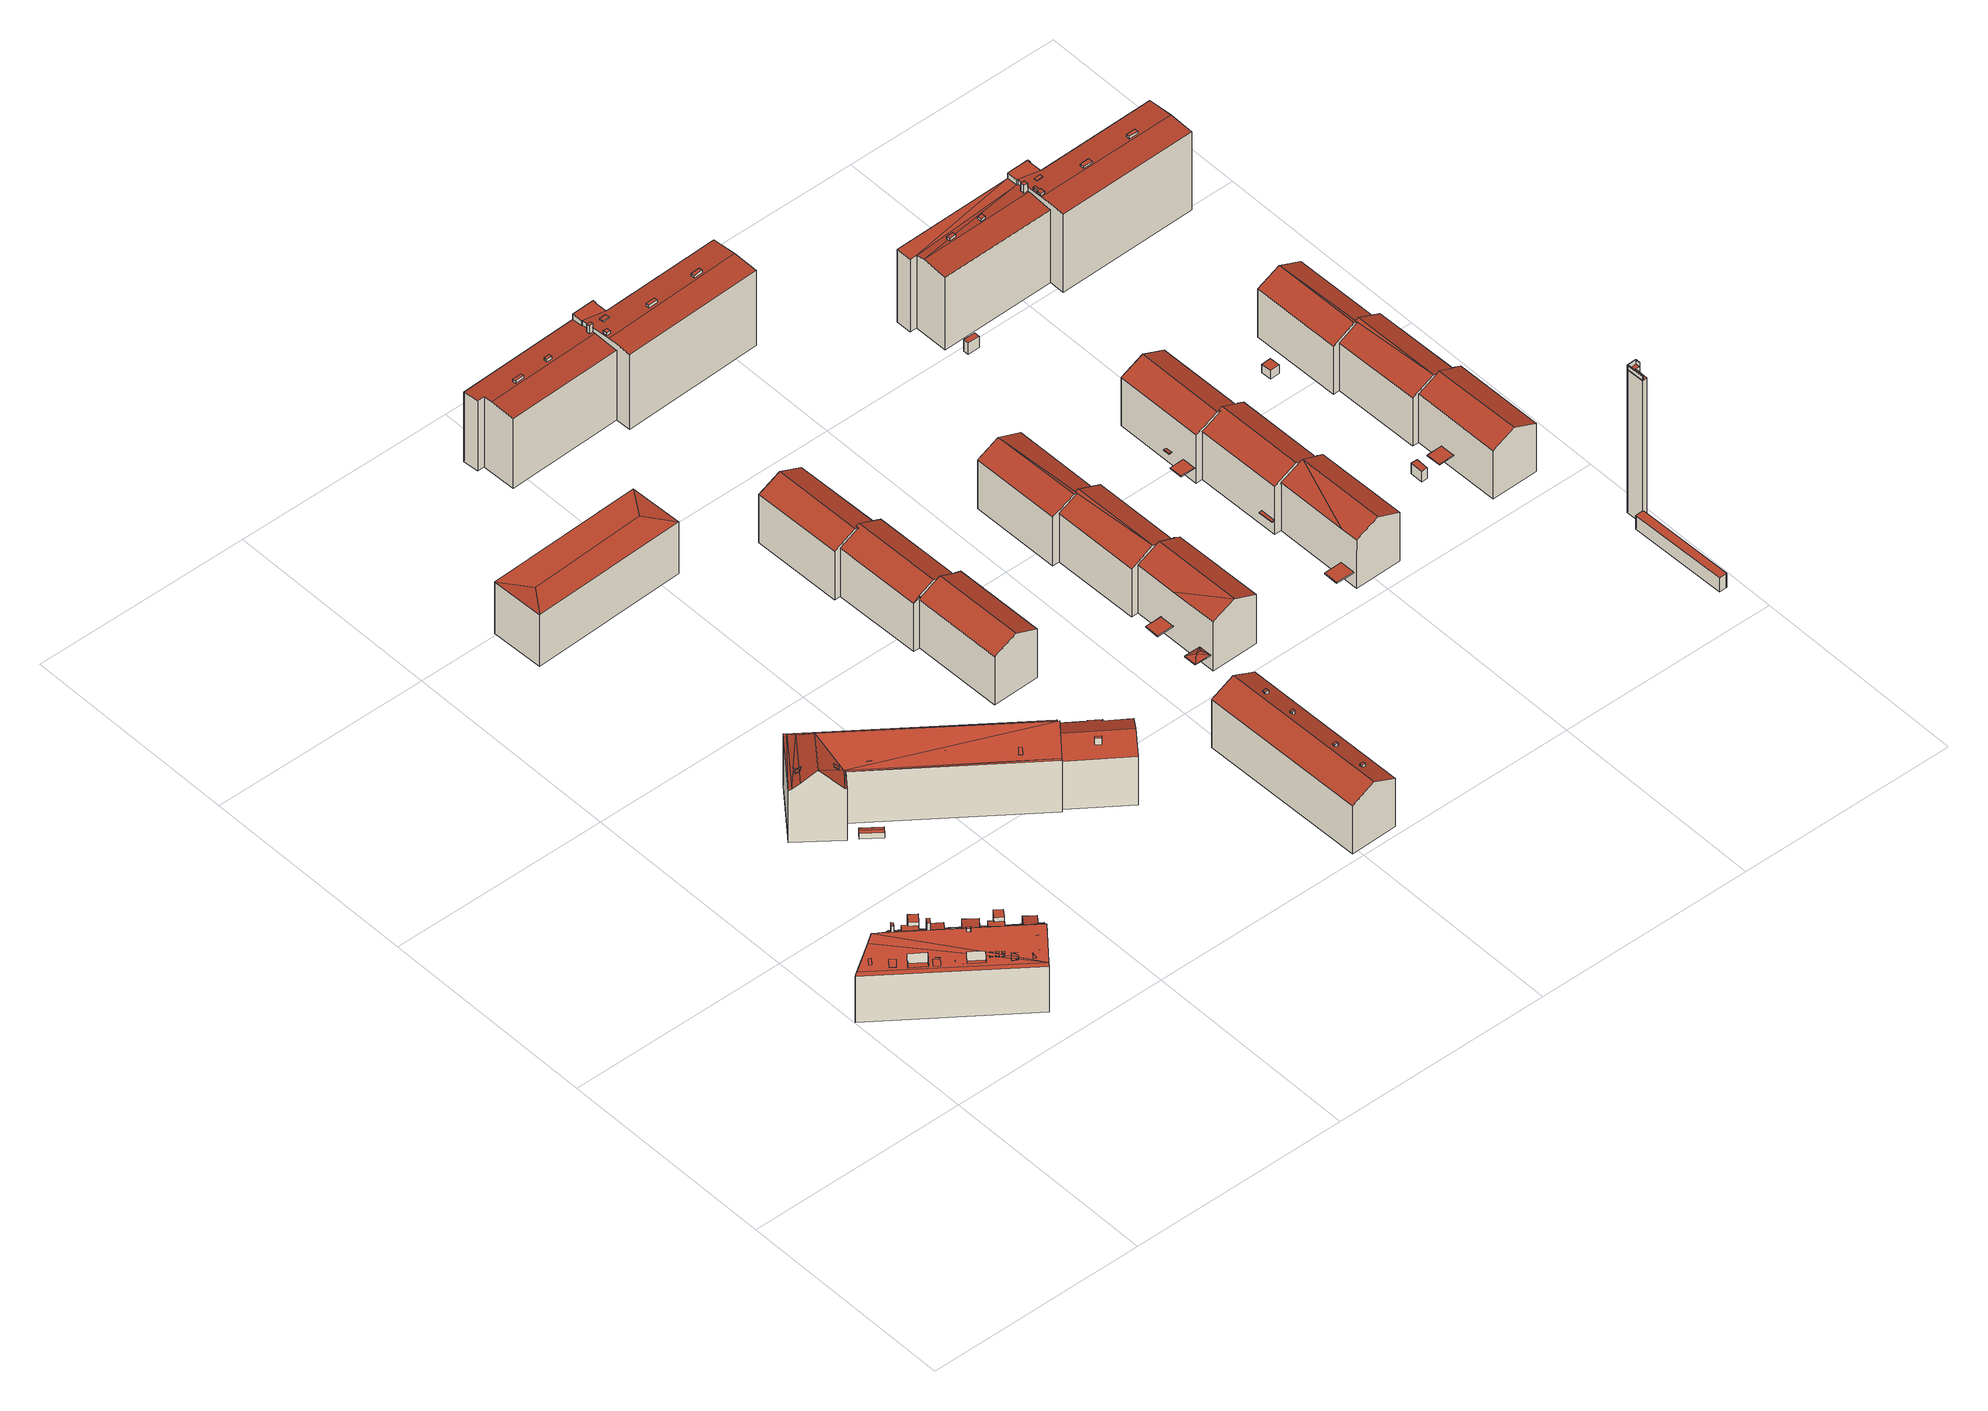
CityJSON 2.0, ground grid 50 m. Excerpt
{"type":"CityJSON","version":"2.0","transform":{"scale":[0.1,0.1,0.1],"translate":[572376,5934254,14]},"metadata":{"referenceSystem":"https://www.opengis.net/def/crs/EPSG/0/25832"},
"CityObjects":{
"building1":{"type":"Building","attributes":{"Grundfläche 2D":"384.034322","Grundhöhe NN":"14.087"},"children":["building1-1","building1-2","building1-3","building1-4","building1-5","building1-6","building1-7","building1-8","building1-9","building1-10","building1-11","building1-12","building1-13","building1-14","building1-15","building1-16","building1-17","building1-18","building1-19","building1-20","building1-21","building1-22","building1-23","building1-24","building1-25"],"geometry":[{"type":"MultiSurface","lod":"3","boundaries":[[[0,1,2,3,4,5,6,7,8,9,10,11,12,13,14,15,16,17,18,19,20]],[[21,22,23,24,25,3,26,27]],[[23,22,21,27,28,12,11,10,9,8,7,6,5,4,3,25,24]],[[29,30,31,32,33,34,35,36,37,38,39,40,27,41]],[[42,43,40,44,45,46,47,48,49,50,51,52,53],[54,55,56,57]],[[40,43,58,59,60]],[[13,12,13,14]],[[16,15,14,13,14,61]],[[13,12,62,63,64,65,16,61,14]],[[41,27,26]],[[42,53,66,29,41]],[[37,36,35,34,33,32,31,50,49,48,47,46,45,44,40,39,38]],[[20,19,67,68]],[[0,20,68,69]],[[1,0,69,70]],[[2,1,70,71]],[[72,58,43,42,41,26,3,2,71,73]],[[59,58,72,74]],[[60,59,74,75]],[[62,12,28,27,40,60,75,76]],[[63,62,76,77]],[[64,63,77,78]],[[65,64,78,79]],[[16,65,79,80]],[[17,16,80,81]],[[18,17,81,82]],[[19,18,82,67]],[[74,72,73,71,70,69,68,67,82,81,80,79,78,77,76,75]]],"semantics":{"surfaces":[{"type":"RoofSurface"},{"type":"WallSurface"},{"type":"GroundSurface"}],"values":[0,0,0,0,0,0,0,0,0,0,0,0,1,1,1,1,1,1,1,1,1,1,1,1,1,1,1,2]}}]},
"building1-1":{"type":"BuildingInstallation","parents":["building1"],"geometry":[{"type":"MultiSurface","lod":"3","boundaries":[[[83,84,85,86]],[[86,85,87,88]],[[85,84,89,87]],[[84,83,90,89]],[[83,86,88,90]]],"semantics":{"surfaces":[{"type":"RoofSurface"},{"type":"WallSurface"}],"values":[0,1,1,1,1]}}]},
"building1-2":{"type":"BuildingInstallation","parents":["building1"],"geometry":[{"type":"MultiSurface","lod":"3","boundaries":[[[91,92,93,94]],[[95,92,91,96]],[[97,95,96,98]],[[99,100,94,93]],[[100,46,35,101,98,96,91,94]],[[101,102,97,98]],[[47,99,93,92,95,97,102,34]]],"semantics":{"surfaces":[{"type":"RoofSurface"},{"type":"WallSurface"}],"values":[0,0,0,1,1,1,1]}}]},
"building1-3":{"type":"BuildingInstallation","parents":["building1"],"geometry":[{"type":"MultiSurface","lod":"3","boundaries":[[[103,104,105,106,107,108,109,110]],[[111,106,105,104,103,21,112]],[[107,106,111,113]],[[22,110,109,108,107,113,24]]],"semantics":{"surfaces":[{"type":"RoofSurface"},{"type":"WallSurface"}],"values":[0,1,1,1]}}]},
"building1-4":{"type":"BuildingInstallation","parents":["building1"],"geometry":[{"type":"MultiSurface","lod":"3","boundaries":[[[114,115,116]],[[117,114,116,118]],[[119,117,118,120]],[[118,116,32,49,121,120]],[[122,48,33,123,115,114,117,119]],[[123,32,116,115]],[[121,122,119,120]]],"semantics":{"surfaces":[{"type":"RoofSurface"},{"type":"WallSurface"}],"values":[0,0,0,1,1,1,1]}}]},
"building1-5":{"type":"BuildingInstallation","parents":["building1"],"geometry":[{"type":"MultiSurface","lod":"3","boundaries":[[[124,125,126,127]],[[128,125,124,129]],[[130,129,124,127,131,36]],[[127,126,132,131]],[[132,126,125,128,133,37]],[[128,129,130,133]]],"semantics":{"surfaces":[{"type":"RoofSurface"},{"type":"WallSurface"}],"values":[0,0,1,1,1,1]}}]},
"building1-6":{"type":"BuildingInstallation","parents":["building1"],"geometry":[{"type":"MultiSurface","lod":"3","boundaries":[[[134,135,136,137]],[[134,137,138,139]],[[137,136,140,138]],[[135,134,139,141]],[[136,135,141,140]]],"semantics":{"surfaces":[{"type":"RoofSurface"},{"type":"WallSurface"}],"values":[0,1,1,1,1]}}]},
"building1-7":{"type":"BuildingInstallation","parents":["building1"],"geometry":[{"type":"MultiSurface","lod":"3","boundaries":[[[142,143,144,145]],[[145,144,146,147]],[[142,145,147,148]],[[143,142,148,149]],[[144,143,149,146]]],"semantics":{"surfaces":[{"type":"RoofSurface"},{"type":"WallSurface"}],"values":[0,1,1,1,1]}}]},
"building1-8":{"type":"BuildingInstallation","parents":["building1"],"geometry":[{"type":"MultiSurface","lod":"3","boundaries":[[[150,151,152,153]],[[150,153,154,155]],[[151,150,155,156]],[[153,152,157,154]],[[152,151,156,157]]],"semantics":{"surfaces":[{"type":"RoofSurface"},{"type":"WallSurface"}],"values":[0,1,1,1,1]}}]},
"building1-9":{"type":"BuildingInstallation","parents":["building1"],"geometry":[{"type":"MultiSurface","lod":"3","boundaries":[[[158,159,160,23,161,162,163,164]],[[165,166,158,164]],[[4,25,160,159,158,166]],[[162,161,5,167]]],"semantics":{"surfaces":[{"type":"RoofSurface"},{"type":"WallSurface"}],"values":[0,1,1,1]}}]},
"building1-10":{"type":"BuildingInstallation","parents":["building1"],"geometry":[{"type":"MultiSurface","lod":"3","boundaries":[[[168,169,170,171,172,173]],[[163,162,167,174,171,170,169]],[[174,19,20,172,171]],[[20,0,173,172]],[[0,1,165,164,163,169,168,173]]],"semantics":{"surfaces":[{"type":"RoofSurface"},{"type":"WallSurface"}],"values":[0,1,1,1,1]}}]},
"building1-11":{"type":"BuildingInstallation","parents":["building1"],"geometry":[{"type":"MultiSurface","lod":"3","boundaries":[[[175,176,177,178,179,180,181]],[[182,180,179]],[[13,178,177,176,11]],[[179,178,13,183]],[[182,179,183,184]],[[10,175,181,180,182,184,14]]],"semantics":{"surfaces":[{"type":"RoofSurface"},{"type":"WallSurface"}],"values":[0,0,1,1,1,1]}}]},
"building1-12":{"type":"BuildingInstallation","parents":["building1"],"geometry":[{"type":"MultiSurface","lod":"3","boundaries":[[[185,186,187,188]],[[189,190,187,186]],[[191,189,186,185]],[[190,192,188,187]],[[193,188,192,194]],[[192,191,185,188]]],"semantics":{"surfaces":[{"type":"RoofSurface"},{"type":"WallSurface"}],"values":[0,1,1,1,1,1]}}]},
"building1-13":{"type":"BuildingInstallation","parents":["building1"],"geometry":[{"type":"MultiSurface","lod":"3","boundaries":[[[195,196,197,198]],[[198,197,199,200]],[[195,198,200,201]],[[196,195,201,202]],[[197,196,202,199]]],"semantics":{"surfaces":[{"type":"RoofSurface"},{"type":"WallSurface"}],"values":[0,1,1,1,1]}}]},
"building1-14":{"type":"BuildingInstallation","parents":["building1"],"geometry":[{"type":"MultiSurface","lod":"3","boundaries":[[[203,204,205,206]],[[205,204,207,208]],[[206,205,208,209]],[[203,206,209,210]],[[204,203,210,207]]],"semantics":{"surfaces":[{"type":"RoofSurface"},{"type":"WallSurface"}],"values":[0,1,1,1,1]}}]},
"building1-15":{"type":"BuildingInstallation","parents":["building1"],"geometry":[{"type":"MultiSurface","lod":"3","boundaries":[[[211,212,213,214]],[[214,213,215,216]],[[211,214,216,217]],[[212,211,217,218]],[[213,212,218,215]]],"semantics":{"surfaces":[{"type":"RoofSurface"},{"type":"WallSurface"}],"values":[0,1,1,1,1]}}]},
"building1-16":{"type":"BuildingInstallation","parents":["building1"],"geometry":[{"type":"MultiSurface","lod":"3","boundaries":[[[219,220,221,222,223,224,225,226]],[[227,228,229,224,223]],[[229,15,61,64,219,226,225,224]],[[64,65,220,219]],[[16,230,231,227,223,222,221,220,65]]],"semantics":{"surfaces":[{"type":"RoofSurface"},{"type":"WallSurface"}],"values":[0,1,1,1,1]}}]},
"building1-17":{"type":"BuildingInstallation","parents":["building1"],"geometry":[{"type":"MultiSurface","lod":"3","boundaries":[[[232,233,234,235]],[[235,234,236,237]],[[234,233,238,236]],[[232,235,237,239]],[[233,232,239,238]]],"semantics":{"surfaces":[{"type":"RoofSurface"},{"type":"WallSurface"}],"values":[0,1,1,1,1]}}]},
"building1-18":{"type":"BuildingInstallation","parents":["building1"],"geometry":[{"type":"MultiSurface","lod":"3","boundaries":[[[240,241,242,243,244,245]],[[52,51,243,242]],[[31,30,245,244,243,51,50]],[[29,66,240,245,30]],[[52,242,241,240,66,53]]],"semantics":{"surfaces":[{"type":"RoofSurface"},{"type":"WallSurface"}],"values":[0,1,1,1,1]}}]},
"building1-19":{"type":"BuildingInstallation","parents":["building1"],"geometry":[{"type":"MultiSurface","lod":"3","boundaries":[[[246,247,248,249]],[[249,248,250,251]],[[246,249,251,252]],[[247,246,252,253]],[[248,247,253,250]]],"semantics":{"surfaces":[{"type":"RoofSurface"},{"type":"WallSurface"}],"values":[0,1,1,1,1]}}]},
"building1-20":{"type":"BuildingInstallation","parents":["building1"],"geometry":[{"type":"MultiSurface","lod":"3","boundaries":[[[254,255,256,257]],[[257,256,258,259]],[[254,257,259,260]],[[255,254,260,261]],[[256,255,261,258]]],"semantics":{"surfaces":[{"type":"RoofSurface"},{"type":"WallSurface"}],"values":[0,1,1,1,1]}}]},
"building1-21":{"type":"BuildingInstallation","parents":["building1"],"geometry":[{"type":"MultiSurface","lod":"3","boundaries":[[[262,263,264,265]],[[57,56,263,262]],[[56,55,264,263]],[[55,54,265,264]],[[54,57,262,265]]],"semantics":{"surfaces":[{"type":"RoofSurface"},{"type":"WallSurface"}],"values":[0,1,1,1,1]}}]},
"building1-22":{"type":"BuildingInstallation","parents":["building1"],"geometry":[{"type":"MultiSurface","lod":"3","boundaries":[[[266,267,268,269]],[[270,267,266,271]],[[272,270,271,273]],[[45,274,268,267,270,272,275,38]],[[276,275,272,273]],[[274,277,269,268]],[[277,44,39,276,273,271,266,269]]],"semantics":{"surfaces":[{"type":"RoofSurface"},{"type":"WallSurface"}],"values":[0,0,0,1,1,1,1]}}]},
"building1-23":{"type":"BuildingInstallation","parents":["building1"],"geometry":[{"type":"MultiSurface","lod":"3","boundaries":[[[278,279,280,281]],[[278,281,282,283]],[[279,278,283,284]],[[280,279,284,285]],[[281,280,285,282]]],"semantics":{"surfaces":[{"type":"RoofSurface"},{"type":"WallSurface"}],"values":[0,1,1,1,1]}}]},
"building1-24":{"type":"BuildingInstallation","parents":["building1"],"geometry":[{"type":"MultiSurface","lod":"3","boundaries":[[[230,286,287,288,289,228,227,231]],[[16,17,290,286,230]],[[287,286,290,8]],[[229,228,289,288,9]]],"semantics":{"surfaces":[{"type":"RoofSurface"},{"type":"WallSurface"}],"values":[0,1,1,1]}}]},
"building1-25":{"type":"BuildingInstallation","parents":["building1"],"geometry":[{"type":"MultiSurface","lod":"3","boundaries":[[[291,292,293,294]],[[294,293,7,295]],[[295,296,291,294]],[[292,291,296,6]]],"semantics":{"surfaces":[{"type":"RoofSurface"},{"type":"WallSurface"}],"values":[0,1,1,1]}}]},
"building2":{"type":"Building","attributes":{"Grundfläche 2D":"6.274139","Grundhöhe NN":"15.055"},"geometry":[{"type":"Solid","lod":"3","boundaries":[[[[297,298,299,300]],[[301,298,297,302]],[[300,299,303,304]],[[302,297,300,304,305]],[[301,302,305,306]],[[303,299,298,301,306]],[[305,304,303,306]]]],"semantics":{"surfaces":[{"type":"RoofSurface"},{"type":"WallSurface"},{"type":"GroundSurface"}],"values":[[0,0,1,1,1,1,2]]}}]},
"building3":{"type":"Building","attributes":{"Grundfläche 2D":"601.588038","Grundhöhe NN":"14.732"},"children":["building3-1","building3-2","building3-3","building3-4","building3-5","building3-6"],"geometry":[{"type":"Solid","lod":"3","boundaries":[[[[307,308,309]],[[309,308,310]],[[307,311,312,313,314,315,316]],[[316,315,316,307]],[[314,308,307,316,315]],[[313,312,311,317,318,314]],[[319,320,317]],[[317,320,318]],[[321,322,319]],[[322,320,319]],[[323,324,322]],[[324,320,322]],[[320,324,325]],[[326,318,325]],[[318,320,325]],[[327,328,314,326]],[[329,308,328]],[[328,308,314]],[[310,308,329]],[[326,314,318]],[[330,321,319,317,311,307,309,331,332]],[[322,321,330,333]],[[323,322,333,334]],[[335,336,329,328,327,326,325,324,323,334,337]],[[310,329,336,338]],[[309,310,338,331]],[[331,338,336,335,337,334,333,330,332]]]],"semantics":{"surfaces":[{"type":"RoofSurface"},{"type":"WallSurface"},{"type":"GroundSurface"}],"values":[[0,0,0,0,0,0,0,0,0,0,0,0,0,0,0,0,0,0,0,0,1,1,1,1,1,1,2]]}}]},
"building3-1":{"type":"BuildingInstallation","parents":["building3"],"geometry":[{"type":"MultiSurface","lod":"3","boundaries":[[[339,340,341,342]],[[342,341,343,344]],[[339,342,344,345]],[[340,339,345,346]],[[341,340,346,343]]],"semantics":{"surfaces":[{"type":"RoofSurface"},{"type":"WallSurface"}],"values":[0,1,1,1,1]}}]},
"building3-2":{"type":"BuildingInstallation","parents":["building3"],"geometry":[{"type":"MultiSurface","lod":"3","boundaries":[[[347,348,349,350]],[[350,349,351,352]],[[348,347,353,354]],[[349,348,354,351]],[[347,350,352,353]]],"semantics":{"surfaces":[{"type":"RoofSurface"},{"type":"WallSurface"}],"values":[0,1,1,1,1]}}]},
"building3-3":{"type":"BuildingInstallation","parents":["building3"],"geometry":[{"type":"MultiSurface","lod":"3","boundaries":[[[355,356,357,358]],[[356,355,359,360]],[[355,358,361,359]],[[358,357,362,361]],[[357,356,360,362]]],"semantics":{"surfaces":[{"type":"RoofSurface"},{"type":"WallSurface"}],"values":[0,1,1,1,1]}}]},
"building3-4":{"type":"BuildingInstallation","parents":["building3"],"geometry":[{"type":"MultiSurface","lod":"3","boundaries":[[[363,364,365,366]],[[366,365,367,368]],[[363,366,368,369]],[[364,363,369,370]],[[365,364,370,367]]],"semantics":{"surfaces":[{"type":"RoofSurface"},{"type":"WallSurface"}],"values":[0,1,1,1,1]}}]},
"building3-5":{"type":"BuildingInstallation","parents":["building3"],"geometry":[{"type":"MultiSurface","lod":"3","boundaries":[[[371,372,373,374]],[[375,372,371,376]],[[374,373,377,378]],[[379,376,371,374,378,313]],[[375,376,379,380]],[[377,373,372,375,380,312]]],"semantics":{"surfaces":[{"type":"RoofSurface"},{"type":"WallSurface"}],"values":[0,0,1,1,1,1]}}]},
"building3-6":{"type":"BuildingInstallation","parents":["building3"],"geometry":[{"type":"MultiSurface","lod":"3","boundaries":[[[381,382,383,384,385]],[[381,385,315,386]],[[382,381,386,316]],[[383,387,384]],[[383,382,316,387]]],"semantics":{"surfaces":[{"type":"RoofSurface"},{"type":"WallSurface"}],"values":[0,1,1,1,1]}}]},
"building4":{"type":"Building","attributes":{"Grundfläche 2D":"433.567617","Grundhöhe NN":"15.377"},"geometry":[{"type":"Solid","lod":"3","boundaries":[[[[388,389,390,391]],[[389,392,390]],[[388,391,393]],[[389,388,393,392]],[[394,395,391,390]],[[395,396,393,391]],[[396,397,392,393]],[[397,394,390,392]],[[397,396,395,394]]]],"semantics":{"surfaces":[{"type":"RoofSurface"},{"type":"WallSurface"},{"type":"GroundSurface"}],"values":[[0,0,0,0,1,1,1,1,2]]}}]},
"building5":{"type":"Building","attributes":{"Grundfläche 2D":"145.346688","Grundhöhe NN":"15.259"},"children":["building5-1"],"geometry":[{"type":"Solid","lod":"3","boundaries":[[[[398,399,400,401,402]],[[403,404,400,399,405,406,407,408,409]],[[398,402,410,411]],[[405,399,398,411,412]],[[406,405,412,413]],[[407,406,413,414]],[[408,407,414,415]],[[409,408,415,416]],[[403,409,416,417]],[[402,401,400,404,403,417,410]],[[413,412,411,410,417,416,415,414]]]],"semantics":{"surfaces":[{"type":"RoofSurface"},{"type":"WallSurface"},{"type":"GroundSurface"}],"values":[[0,0,1,1,1,1,1,1,1,1,2]]}}]},
"building5-1":{"type":"BuildingInstallation","parents":["building5"],"geometry":[{"type":"MultiSurface","lod":"3","boundaries":[[[418,419,420,421,422]],[[423,420,419,418,424,425]],[[423,426,421,420]],[[426,427,422,421]],[[424,418,422,427]]],"semantics":{"surfaces":[{"type":"RoofSurface"},{"type":"WallSurface"}],"values":[0,1,1,1,1]}}]},
"building6":{"type":"Building","attributes":{"Grundfläche 2D":"414.084420","Grundhöhe NN":"15.501"},"children":["building6-1","building6-2","building6-3","building6-4"],"geometry":[{"type":"Solid","lod":"3","boundaries":[[[[428,429,430,431]],[[429,432,433,430]],[[432,429,428,434,435]],[[433,432,435,436]],[[431,430,433,436,437]],[[428,431,437,434]],[[435,434,437,436]]]],"semantics":{"surfaces":[{"type":"RoofSurface"},{"type":"WallSurface"},{"type":"GroundSurface"}],"values":[[0,0,1,1,1,1,2]]}}]},
"building6-1":{"type":"BuildingInstallation","parents":["building6"],"geometry":[{"type":"MultiSurface","lod":"3","boundaries":[[[438,439,440,441]],[[441,440,442,443]],[[438,441,443,444]],[[439,438,444,445]],[[440,439,445,442]]],"semantics":{"surfaces":[{"type":"RoofSurface"},{"type":"WallSurface"}],"values":[0,1,1,1,1]}}]},
"building6-2":{"type":"BuildingInstallation","parents":["building6"],"geometry":[{"type":"MultiSurface","lod":"3","boundaries":[[[446,447,448,449]],[[449,448,450,451]],[[446,449,451,452]],[[447,446,452,453]],[[448,447,453,450]]],"semantics":{"surfaces":[{"type":"RoofSurface"},{"type":"WallSurface"}],"values":[0,1,1,1,1]}}]},
"building6-3":{"type":"BuildingInstallation","parents":["building6"],"geometry":[{"type":"MultiSurface","lod":"3","boundaries":[[[454,455,456,457]],[[457,456,458,459]],[[454,457,459,460]],[[455,454,460,461]],[[456,455,461,458]]],"semantics":{"surfaces":[{"type":"RoofSurface"},{"type":"WallSurface"}],"values":[0,1,1,1,1]}}]},
"building6-4":{"type":"BuildingInstallation","parents":["building6"],"geometry":[{"type":"MultiSurface","lod":"3","boundaries":[[[462,463,464,465]],[[466,467,463,462]],[[468,464,463,467,469]],[[468,470,465,464]],[[466,462,465,470]]],"semantics":{"surfaces":[{"type":"RoofSurface"},{"type":"WallSurface"}],"values":[0,1,1,1,1]}}]},
"building7":{"type":"Building","attributes":{"Grundfläche 2D":"657.606869","Grundhöhe NN":"15.992"},"children":["building7-1","building7-2","building7-3"],"geometry":[{"type":"Solid","lod":"3","boundaries":[[[[471,472,473,474,475,476,477,478]],[[479,473,472,480,481,482,483]],[[484,485,486,487,488]],[[488,489,490,491,492,493,484]],[[494,495,496,497]],[[497,496,498,499,500,501,489,502]],[[503,504,505,506,499,498,474]],[[471,478,507,508]],[[480,472,471,508,509]],[[481,480,509,510]],[[483,482,481,510,511,505,504]],[[483,504,503,479]],[[479,503,474,473]],[[485,484,493,512,513]],[[486,485,513,514]],[[489,488,487,486,514,515,502]],[[512,493,492,516]],[[497,502,515,517]],[[477,495,494,497,517,507,478]],[[495,477,476,496]],[[498,496,476,475,474]],[[506,505,511,518]],[[491,500,499,506,518,516,492]],[[500,491,490,501]],[[490,489,501]],[[516,518,511,510,509,508,507,517,515,514,513,512]]]],"semantics":{"surfaces":[{"type":"RoofSurface"},{"type":"WallSurface"},{"type":"GroundSurface"}],"values":[[0,0,0,0,0,0,0,1,1,1,1,1,1,1,1,1,1,1,1,1,1,1,1,1,1,2]]}}]},
"building7-1":{"type":"BuildingInstallation","parents":["building7"],"geometry":[{"type":"MultiSurface","lod":"3","boundaries":[[[519,520,521,522]],[[523,524,521,520]],[[524,525,522,521]],[[525,526,519,522]],[[526,523,520,519]],[[523,526,525,524]]],"semantics":{"surfaces":[{"type":"RoofSurface"},{"type":"WallSurface"},{"type":"OuterCeilingSurface"}],"values":[0,1,1,1,1,2]}}]},
"building7-2":{"type":"BuildingInstallation","parents":["building7"],"geometry":[{"type":"MultiSurface","lod":"3","boundaries":[[[527,528,529,530]],[[531,532,529,528]],[[532,533,530,529]],[[533,534,527,530]],[[534,531,528,527]],[[531,534,533,532]]],"semantics":{"surfaces":[{"type":"RoofSurface"},{"type":"WallSurface"},{"type":"OuterCeilingSurface"}],"values":[0,1,1,1,1,2]}}]},
"building7-3":{"type":"BuildingInstallation","parents":["building7"],"geometry":[{"type":"MultiSurface","lod":"3","boundaries":[[[535,536,537,538]],[[539,540,537,536]],[[540,541,538,537]],[[541,542,535,538]],[[542,539,536,535]],[[539,542,541,540]]],"semantics":{"surfaces":[{"type":"RoofSurface"},{"type":"WallSurface"},{"type":"OuterCeilingSurface"}],"values":[0,1,1,1,1,2]}}]},
"building8":{"type":"Building","attributes":{"Grundfläche 2D":"692.888924","Grundhöhe NN":"15.533"},"children":["building8-1","building8-2","building8-3","building8-4","building8-5","building8-6","building8-7"],"geometry":[{"type":"Solid","lod":"3","boundaries":[[[[543,544,545,546]],[[547,548,549,550,551,545,544,552,553,554]],[[555,556,557,558,559]],[[560,557,556,561,562]],[[563,560,562,564,565,566,567]],[[549,548,568,569]],[[550,549,569,570]],[[551,550,570,571]],[[546,545,551,571,572]],[[543,546,572,573]],[[555,559,574,575]],[[561,556,555,575,576]],[[577,562,561,576]],[[564,562,577,578]],[[565,564,578,579]],[[566,565,579,580]],[[566,580,568,548,567]],[[567,548,547,563]],[[563,547,554,560]],[[552,544,543,573,574,559,558,557,560,554,553]],[[579,578,577,576,575,574,573,572,571,570,569,568,580]]]],"semantics":{"surfaces":[{"type":"RoofSurface"},{"type":"WallSurface"},{"type":"GroundSurface"}],"values":[[0,0,0,0,0,1,1,1,1,1,1,1,1,1,1,1,1,1,1,1,2]]}}]},
"building8-1":{"type":"BuildingInstallation","parents":["building8"],"geometry":[{"type":"MultiSurface","lod":"3","boundaries":[[[581,582,583,584]],[[584,583,585,586]],[[581,584,586,587]],[[582,581,587,588]],[[583,582,588,585]]],"semantics":{"surfaces":[{"type":"RoofSurface"},{"type":"WallSurface"}],"values":[0,1,1,1,1]}}]},
"building8-2":{"type":"BuildingInstallation","parents":["building8"],"geometry":[{"type":"MultiSurface","lod":"3","boundaries":[[[589,590,591,592]],[[593,590,589,553]],[[593,594,591,590]],[[552,592,591,594]],[[592,552,553,589]]],"semantics":{"surfaces":[{"type":"RoofSurface"},{"type":"WallSurface"}],"values":[0,1,1,1,1]}}]},
"building8-3":{"type":"BuildingInstallation","parents":["building8"],"geometry":[{"type":"MultiSurface","lod":"3","boundaries":[[[595,596,597,598]],[[599,600,598,597]],[[595,598,600,601]],[[601,602,596,595]],[[597,596,602,599]]],"semantics":{"surfaces":[{"type":"RoofSurface"},{"type":"WallSurface"}],"values":[0,1,1,1,1]}}]},
"building8-4":{"type":"BuildingInstallation","parents":["building8"],"geometry":[{"type":"MultiSurface","lod":"3","boundaries":[[[603,604,605,606]],[[607,608,604,603]],[[609,605,604,608,610]],[[611,612,606,605,609]],[[612,607,603,606]]],"semantics":{"surfaces":[{"type":"RoofSurface"},{"type":"WallSurface"}],"values":[0,1,1,1,1]}}]},
"building8-5":{"type":"BuildingInstallation","parents":["building8"],"geometry":[{"type":"MultiSurface","lod":"3","boundaries":[[[613,614,615,616]],[[616,615,617,618]],[[613,616,618,619]],[[614,613,619,620]],[[615,614,620,617]]],"semantics":{"surfaces":[{"type":"RoofSurface"},{"type":"WallSurface"}],"values":[0,1,1,1,1]}}]},
"building8-6":{"type":"BuildingInstallation","parents":["building8"],"geometry":[{"type":"MultiSurface","lod":"3","boundaries":[[[621,622,623,624]],[[624,623,625,626]],[[621,624,626,627]],[[622,621,627,628]],[[623,622,628,625]]],"semantics":{"surfaces":[{"type":"RoofSurface"},{"type":"WallSurface"}],"values":[0,1,1,1,1]}}]},
"building8-7":{"type":"BuildingInstallation","parents":["building8"],"geometry":[{"type":"MultiSurface","lod":"3","boundaries":[[[629,630,631,632]],[[630,629,633,634]],[[635,631,630,634,636]],[[637,632,631,635,638]],[[629,632,637,633]]],"semantics":{"surfaces":[{"type":"RoofSurface"},{"type":"WallSurface"}],"values":[0,1,1,1,1]}}]},
"building9":{"type":"Building","attributes":{"Grundfläche 2D":"660.446621","Grundhöhe NN":"15.995"},"children":["building9-1","building9-2"],"geometry":[{"type":"Solid","lod":"3","boundaries":[[[[639,640,641,642,643]],[[644,639,643,645]],[[646,639,644,647,648]],[[645,649,650,651,652,653]],[[653,654,644,645]],[[655,656,657,658,654,653,659]],[[660,659,661,662,663]],[[664,663,662]],[[665,666,660,663,667,668,669]],[[664,662,661,670,671]],[[667,663,664,671,672]],[[668,667,672,673]],[[665,669,668,673,674,657,656]],[[665,656,655,666]],[[666,655,659,660]],[[649,645,643,642,641,675,676,650]],[[646,648,677,678]],[[640,639,646,678,679]],[[641,640,679,675]],[[651,650,676,680]],[[659,653,652,651,680,670,661]],[[658,657,674,681]],[[647,644,654,658,681,677,648]],[[674,673,672,671,670,680,676,675,679,678,677,681]]]],"semantics":{"surfaces":[{"type":"RoofSurface"},{"type":"WallSurface"},{"type":"GroundSurface"}],"values":[[0,0,0,0,0,0,0,0,0,1,1,1,1,1,1,1,1,1,1,1,1,1,1,2]]}}]},
"building9-1":{"type":"BuildingInstallation","parents":["building9"],"geometry":[{"type":"MultiSurface","lod":"3","boundaries":[[[682,683,684,685]],[[686,687,685,684]],[[687,688,682,685]],[[688,689,683,682]],[[689,686,684,683]],[[689,688,687,686]]],"semantics":{"surfaces":[{"type":"RoofSurface"},{"type":"WallSurface"},{"type":"OuterCeilingSurface"}],"values":[0,1,1,1,1,2]}}]},
"building9-2":{"type":"BuildingInstallation","parents":["building9"],"geometry":[{"type":"MultiSurface","lod":"3","boundaries":[[[690,691,692]],[[693,694,691]],[[693,691,690]],[[690,692,695]],[[690,695,694]],[[693,690,694]],[[696,697,692,691]],[[697,698,695,692]],[[698,699,694,695]],[[699,696,691,694]],[[699,698,697,696]]],"semantics":{"surfaces":[{"type":"RoofSurface"},{"type":"WallSurface"},{"type":"OuterCeilingSurface"}],"values":[0,0,0,0,0,0,1,1,1,1,2]}}]},
"building10":{"type":"Building","attributes":{"Grundfläche 2D":"659.085601","Grundhöhe NN":"16.061"},"children":["building10-1","building10-2","building10-3","building10-4"],"geometry":[{"type":"Solid","lod":"3","boundaries":[[[[700,701,702,703]],[[702,704,705,703]],[[706,707,703,705,708,709,710]],[[711,712,713,714,715,716,717,718,719]],[[720,721,716,715]],[[718,717,722,723,724,725,719]],[[700,726,727,728,729,730,731,725,724]],[[704,702,701,732,733]],[[708,705,704,733,734]],[[709,708,734,735]],[[706,710,709,735,736,728,727]],[[706,727,726,707]],[[707,726,700,703]],[[722,717,716,721,737,738]],[[714,713,739,740]],[[720,715,714,740,741]],[[721,720,741,737]],[[723,722,738,742]],[[700,724,723,742,732,701]],[[729,728,736,743]],[[712,711,719,725,731,730,729,743,739,713]],[[736,735,734,733,732,742,738,737,741,740,739,743]]]],"semantics":{"surfaces":[{"type":"RoofSurface"},{"type":"WallSurface"},{"type":"GroundSurface"}],"values":[[0,0,0,0,0,0,0,1,1,1,1,1,1,1,1,1,1,1,1,1,1,2]]}}]},
"building10-1":{"type":"BuildingInstallation","parents":["building10"],"geometry":[{"type":"MultiSurface","lod":"3","boundaries":[[[744,745,746,747]],[[748,749,747,746]],[[749,750,744,747]],[[750,751,745,744]],[[751,748,746,745]],[[751,750,749,748]]],"semantics":{"surfaces":[{"type":"RoofSurface"},{"type":"WallSurface"},{"type":"OuterCeilingSurface"}],"values":[0,1,1,1,1,2]}}]},
"building10-2":{"type":"BuildingInstallation","parents":["building10"],"geometry":[{"type":"MultiSurface","lod":"3","boundaries":[[[752,753,754,755]],[[756,757,755,754]],[[757,758,752,755]],[[758,759,753,752]],[[759,756,754,753]],[[759,758,757,756]]],"semantics":{"surfaces":[{"type":"RoofSurface"},{"type":"WallSurface"},{"type":"OuterCeilingSurface"}],"values":[0,1,1,1,1,2]}}]},
"building10-3":{"type":"BuildingInstallation","parents":["building10"],"geometry":[{"type":"MultiSurface","lod":"3","boundaries":[[[760,761,762,763]],[[762,764,765,763]],[[760,763,765,766]],[[761,760,766,767]],[[767,764,762,761]],[[767,766,765,764]]],"semantics":{"surfaces":[{"type":"RoofSurface"},{"type":"WallSurface"},{"type":"OuterCeilingSurface"}],"values":[0,1,1,1,1,2]}}]},
"building10-4":{"type":"BuildingInstallation","parents":["building10"],"geometry":[{"type":"MultiSurface","lod":"3","boundaries":[[[768,769,770,771]],[[772,773,771,770]],[[773,774,768,771]],[[774,775,769,768]],[[775,772,770,769]],[[775,774,773,772]]],"semantics":{"surfaces":[{"type":"RoofSurface"},{"type":"WallSurface"},{"type":"OuterCeilingSurface"}],"values":[0,1,1,1,1,2]}}]},
"building11":{"type":"Building","attributes":{"Grundfläche 2D":"3.480944","Grundhöhe NN":"15.774"},"geometry":[{"type":"Solid","lod":"3","boundaries":[[[[776,777,778,779]],[[780,781,779,778]],[[781,782,776,779]],[[782,783,777,776]],[[783,780,778,777]],[[783,782,781,780]]]],"semantics":{"surfaces":[{"type":"RoofSurface"},{"type":"WallSurface"},{"type":"GroundSurface"}],"values":[[0,1,1,1,1,2]]}}]},
"building12":{"type":"Building","attributes":{"Grundfläche 2D":"4.131871","Grundhöhe NN":"16.988"},"geometry":[{"type":"Solid","lod":"3","boundaries":[[[[784,785,786,787]],[[788,789,787,786]],[[789,790,784,787]],[[790,791,785,784]],[[791,788,786,785]],[[791,790,789,788]]]],"semantics":{"surfaces":[{"type":"RoofSurface"},{"type":"WallSurface"},{"type":"GroundSurface"}],"values":[[0,1,1,1,1,2]]}}]},
"building13":{"type":"Building","attributes":{"Grundfläche 2D":"5.257918","Grundhöhe NN":"17.104"},"geometry":[{"type":"Solid","lod":"3","boundaries":[[[[792,793,794,795]],[[796,797,795,794]],[[797,798,792,795]],[[798,799,793,792]],[[799,796,794,793]],[[799,798,797,796]]]],"semantics":{"surfaces":[{"type":"RoofSurface"},{"type":"WallSurface"},{"type":"GroundSurface"}],"values":[[0,1,1,1,1,2]]}}]},
"building14":{"type":"Building","attributes":{"Grundfläche 2D":"49.217818","Grundhöhe NN":"16.233"},"children":["building14-1"],"geometry":[{"type":"Solid","lod":"3","boundaries":[[[[800,801,802,803,804,805,806,807,808,809,810]],[[811,812,813,814,815,816,817,818]],[[819,801,800,810,820,821]],[[802,801,819,822]],[[804,803,823,824]],[[803,802,822,823]],[[806,805,804,824,825]],[[826,808,807,806,825,827]],[[809,808,826,828]],[[810,809,828,820]],[[814,813,829,830]],[[813,812,831,829]],[[832,816,815,814,830,833]],[[817,816,832,834]],[[818,817,834,835]],[[811,818,835,836]],[[812,811,836,831]],[[819,821,820,828,826,827,825,824,823,822]],[[836,835,834,832,833,830,829,831]]]],"semantics":{"surfaces":[{"type":"RoofSurface"},{"type":"WallSurface"},{"type":"GroundSurface"}],"values":[[0,0,1,1,1,1,1,1,1,1,1,1,1,1,1,1,1,2,2]]}}]},
"building14-1":{"type":"BuildingInstallation","parents":["building14"],"geometry":[{"type":"MultiSurface","lod":"3","boundaries":[[[837,838,839,840,841,842,843,844,845]],[[810,800,840,839]],[[841,840,800,846]],[[842,841,846,847]],[[843,842,847,805]],[[805,806,844,843]],[[806,807,808,837,845,844]],[[808,809,838,837]],[[809,810,839,838]]],"semantics":{"surfaces":[{"type":"RoofSurface"},{"type":"WallSurface"}],"values":[0,1,1,1,1,1,1,1,1]}}]},
"building15":{"type":"Building","attributes":{"Grundfläche 2D":"692.479478","Grundhöhe NN":"15.099"},"children":["building15-1","building15-2","building15-3","building15-4","building15-5","building15-6","building15-7"],"geometry":[{"type":"Solid","lod":"3","boundaries":[[[[848,849,850,851,852]],[[850,849,853,854,855]],[[856,855,854,857,858,859,860]],[[861,862,863,864]],[[865,866,867,868,869,870,863,862]],[[871,872,868]],[[869,868,872,863,870]],[[871,873,874,872]],[[848,852,875,876]],[[853,849,848,876,877]],[[854,853,877,878]],[[857,854,878,879]],[[858,857,879,880]],[[859,858,880,881]],[[859,881,882,871,860]],[[860,871,868,856]],[[856,868,867,855]],[[865,862,861,883,875,852,851,850,855,867,866]],[[873,871,882,884]],[[874,873,884,885]],[[872,874,885,886]],[[864,863,872,886,887]],[[861,864,887,883]],[[876,875,883,887,886,885,884,882,881,880,879,878,877]]]],"semantics":{"surfaces":[{"type":"RoofSurface"},{"type":"WallSurface"},{"type":"GroundSurface"}],"values":[[0,0,0,0,0,0,0,0,1,1,1,1,1,1,1,1,1,1,1,1,1,1,1,2]]}}]},
"building15-1":{"type":"BuildingInstallation","parents":["building15"],"geometry":[{"type":"MultiSurface","lod":"3","boundaries":[[[888,889,890,891]],[[891,890,892,893]],[[888,891,893,894]],[[889,888,894,895]],[[890,889,895,892]]],"semantics":{"surfaces":[{"type":"RoofSurface"},{"type":"WallSurface"}],"values":[0,1,1,1,1]}}]},
"building15-2":{"type":"BuildingInstallation","parents":["building15"],"geometry":[{"type":"MultiSurface","lod":"3","boundaries":[[[896,897,898,899,900,901,902,903,904]],[[905,906,897,896,907]],[[906,908,898,897]],[[908,909,899,898]],[[909,910,900,899]],[[910,911,901,900]],[[911,912,902,901]],[[912,913,903,902]],[[896,904,903,913,914,907]]],"semantics":{"surfaces":[{"type":"RoofSurface"},{"type":"WallSurface"}],"values":[0,1,1,1,1,1,1,1,1]}}]},
"building15-3":{"type":"BuildingInstallation","parents":["building15"],"geometry":[{"type":"MultiSurface","lod":"3","boundaries":[[[915,916,917,918]],[[918,917,919,920]],[[915,918,920,921]],[[916,915,921,922]],[[917,916,922,919]]],"semantics":{"surfaces":[{"type":"RoofSurface"},{"type":"WallSurface"}],"values":[0,1,1,1,1]}}]},
"building15-4":{"type":"BuildingInstallation","parents":["building15"],"geometry":[{"type":"MultiSurface","lod":"3","boundaries":[[[923,924,925,926]],[[923,927,928,929,924]],[[930,925,924,929,931]],[[926,925,930,932]],[[923,926,932,927]]],"semantics":{"surfaces":[{"type":"RoofSurface"},{"type":"WallSurface"}],"values":[0,1,1,1,1]}}]},
"building15-5":{"type":"BuildingInstallation","parents":["building15"],"geometry":[{"type":"MultiSurface","lod":"3","boundaries":[[[933,934,935,936]],[[936,935,937,938]],[[933,936,938,939]],[[934,933,939,940]],[[935,934,940,937]]],"semantics":{"surfaces":[{"type":"RoofSurface"},{"type":"WallSurface"}],"values":[0,1,1,1,1]}}]},
"building15-6":{"type":"BuildingInstallation","parents":["building15"],"geometry":[{"type":"MultiSurface","lod":"3","boundaries":[[[941,942,943,944]],[[870,945,942,941,946]],[[945,947,943,942]],[[948,944,943,947,869]],[[948,946,941,944]]],"semantics":{"surfaces":[{"type":"RoofSurface"},{"type":"WallSurface"}],"values":[0,1,1,1,1]}}]},
"building15-7":{"type":"BuildingInstallation","parents":["building15"],"geometry":[{"type":"MultiSurface","lod":"3","boundaries":[[[949,950,951,952]],[[949,865,866,950]],[[950,866,953,951]],[[953,954,952,951]],[[865,949,952,954]]],"semantics":{"surfaces":[{"type":"RoofSurface"},{"type":"WallSurface"}],"values":[0,1,1,1,1]}}]},
"building16":{"type":"Building","attributes":{"Grundfläche 2D":"660.326022","Grundhöhe NN":"16.353"},"children":["building16-1"],"geometry":[{"type":"Solid","lod":"3","boundaries":[[[[955,956,957,958,959,960,961]],[[962,963,964,960,959]],[[965,966,967,968,969,970]],[[971,972,965,970]],[[973,974,975,976,977,971,970,962]],[[978,979,980,981]],[[979,965,972,980]],[[982,983,984,980,972]],[[957,956,955,985,986,976,975]],[[957,975,974,958]],[[959,958,974,973,962]],[[963,987,988,964]],[[961,960,964,988,989]],[[955,961,989,985]],[[968,967,990,991]],[[962,970,969,968,991,987,963]],[[977,976,986,992]],[[982,972,971,977,992,993,983]],[[966,965,979,978,994,990,967]],[[984,983,993,995]],[[981,980,984,995,996]],[[978,981,996,994]],[[985,989,988,987,991,990,994,996,995,993,992,986]]]],"semantics":{"surfaces":[{"type":"RoofSurface"},{"type":"WallSurface"},{"type":"GroundSurface"}],"values":[[0,0,0,0,0,0,0,0,1,1,1,1,1,1,1,1,1,1,1,1,1,1,2]]}}]},
"building16-1":{"type":"BuildingInstallation","parents":["building16"],"geometry":[{"type":"MultiSurface","lod":"3","boundaries":[[[997,998,999,1000]],[[1001,1002,1000,999]],[[1002,1003,997,1000]],[[1003,1004,998,997]],[[1004,1001,999,998]],[[1004,1003,1002,1001]]],"semantics":{"surfaces":[{"type":"RoofSurface"},{"type":"WallSurface"},{"type":"OuterCeilingSurface"}],"values":[0,1,1,1,1,2]}}]}
},
"vertices":[
[167,332,110],[158,319,120],[128,341,120],[120,338,124],[143,321,124],[168,302,124],[232,253,124],[257,234,124],[270,224,124],[295,205,124],[322,185,124],[343,168,124],[354,160,124],[344,169,124],[323,187,123],[297,209,122],[283,222,121],[276,227,121],[278,228,119],[173,307,120],[183,320,110],[194,259,142],[174,281,137],[155,301,133],[175,281,136],[140,317,129],[74,320,163],[324,120,172],[326,124,168],[204,172,142],[213,165,142],[212,163,141],[217,158,140],[221,154,139],[225,150,138],[229,146,137],[233,142,136],[236,138,135],[245,129,134],[254,120,132],[293,79,123],[64,316,172],[51,311,159],[10,295,123],[253,118,129],[243,127,131],[227,143,133],[222,147,134],[218,151,134],[214,155,135],[209,159,136],[204,152,127],[174,174,126],[183,185,140],[86,239,125],[98,254,143],[129,231,144],[118,216,125],[6,293,121],[2,291,119],[289,74,119],[298,209,121],[359,167,119],[300,211,119],[309,224,110],[294,236,110],[184,187,142],[173,307,1],[183,320,1],[167,332,1],[158,319,1],[128,341,1],[6,293,1],[10,295,1],[2,291,1],[289,74,1],[359,167,1],[300,211,1],[309,224,1],[294,236,1],[283,222,1],[276,227,1],[278,228,1],
[37,284,132],[42,291,140],[37,294,140],[33,288,132],[37,294,139],[33,288,131],[42,291,139],[37,284,131],
[227,143,134],[222,147,135],[222,146,134],[226,143,134],[225,150,139],[229,146,138],[226,152,141],[230,148,141],[222,146,133],[226,143,133],[230,148,140],[226,152,140],
[193,258,143],[194,259,143],[195,260,143],[205,273,141],[182,291,141],[175,281,142],[174,281,142],[170,275,143],[205,273,125],[195,260,140],[182,291,125],
[221,154,140],[221,155,141],[217,158,141],[218,151,135],[214,155,136],[217,150,134],[213,153,134],[213,153,133],[217,150,133],[221,155,140],
[233,142,137],[236,138,136],[239,141,141],[235,145,141],[235,136,134],[231,139,134],[231,139,133],[235,145,140],[239,141,140],[235,136,133],
[176,187,138],[164,196,138],[157,187,127],[169,178,127],[169,178,126],[176,187,137],[157,187,126],[164,196,137],
[204,209,177],[202,206,177],[208,201,177],[211,204,177],[208,201,167],[211,204,171],[204,209,171],[202,206,167],
[77,261,137],[66,269,138],[60,261,128],[70,253,128],[70,253,127],[77,261,136],[66,269,137],[60,261,127],
[146,325,133],[140,317,133],[138,314,133],[163,295,133],[170,304,133],[155,315,133],[156,317,133],[156,317,121],[146,325,121],[170,304,123],
[158,319,143],[155,315,143],[170,304,143],[170,303,143],[183,320,143],[167,332,143],[170,303,123],
[308,166,147],[329,150,147],[343,168,144],[344,169,144],[345,171,143],[323,187,143],[322,185,144],[324,188,143],[345,171,122],[324,188,122],
[316,136,166],[320,141,159],[316,145,159],[312,139,166],[320,141,158],[316,145,158],[316,136,165],[312,139,165],[311,139,166],[311,139,165],
[307,124,166],[303,127,166],[298,121,159],[303,118,159],[298,121,158],[303,118,158],[307,124,165],[303,127,165],
[142,211,137],[131,220,137],[124,211,127],[135,202,126],[131,220,136],[124,211,126],[135,202,125],[142,211,136],
[110,307,177],[107,310,177],[101,302,177],[105,300,177],[101,302,161],[105,300,161],[110,307,153],[107,310,153],
[309,224,143],[294,236,143],[283,222,143],[283,221,143],[281,219,143],[297,208,143],[297,209,143],[298,209,143],[281,219,133],[297,208,133],[297,208,122],[283,222,133],[283,221,133],
[284,94,130],[291,102,140],[280,110,140],[274,101,130],[280,110,139],[274,101,129],[291,102,139],[284,94,129],
[184,187,118],[183,185,118],[174,174,118],[204,152,118],[212,163,118],[213,165,118],
[296,197,131],[289,188,142],[300,180,142],[306,190,131],[300,180,141],[306,190,130],[296,197,130],[289,188,141],
[167,269,179],[162,273,179],[154,262,179],[159,258,179],[154,262,162],[159,258,162],[167,269,150],[162,273,149],
[118,216,118],[129,231,118],[98,254,118],[86,239,118],
[253,118,130],[243,127,132],[241,124,129],[252,117,129],[245,129,135],[254,120,133],[247,132,138],[257,125,138],[241,124,128],[247,132,137],[257,125,137],[252,117,128],
[223,254,130],[213,262,130],[206,254,140],[216,246,140],[216,246,139],[223,254,129],[213,262,129],[206,254,139],
[274,228,133],[265,217,133],[289,198,133],[295,205,133],[274,228,121],
[236,258,141],[220,238,143],[245,218,143],[261,238,141],[261,238,121],[236,258,121],
[326,647,27],[363,618,27],[369,625,25],[332,654,25],[360,614,25],[323,643,25],[369,625,11],[332,654,11],[323,643,11],[360,614,11],
[226,721,144],[316,838,144],[221,725,140],[314,845,140],[238,712,157],[258,737,157],[264,745,157],[318,814,157],[261,757,149],[261,756,148],[264,691,190],[325,769,190],[303,660,141],[333,697,141],[306,657,140],[334,693,140],[654,451,140],[656,454,141],[686,494,190],[705,521,157],[714,533,144],[715,534,144],[718,538,140],[306,657,7],[221,725,7],[303,660,7],[334,693,7],[654,451,7],[715,534,7],[718,538,7],[714,533,7],[314,845,7],
[320,697,152],[326,704,152],[319,709,160],[314,702,160],[319,709,159],[314,702,159],[320,697,151],[326,704,151],
[386,680,159],[379,686,159],[374,679,152],[381,674,152],[374,679,151],[381,674,151],[386,680,158],[379,686,158],
[597,508,150],[603,503,150],[609,511,159],[603,515,159],[597,508,149],[603,503,149],[603,515,158],[609,511,158],
[496,598,160],[489,603,160],[484,596,151],[490,591,151],[484,596,150],[490,591,150],[496,598,159],[489,603,159],
[264,745,158],[258,737,158],[260,736,160],[267,743,161],[253,742,152],[259,749,152],[260,736,159],[267,743,160],[259,749,151],[253,742,151],
[261,757,151],[261,756,151],[256,750,151],[258,749,151],[263,755,151],[261,757,148],[256,750,148],
[221,1433,149],[490,1447,149],[531,1510,147],[176,1495,147],[536,1388,147],[181,1374,147],[531,1510,14],[176,1495,14],[181,1374,14],[536,1388,14],
[768,367,138],[797,407,162],[683,491,162],[656,454,140],[654,451,138],[714,533,138],[686,494,160],[828,448,138],[781,482,138],[785,486,136],[762,503,136],[759,500,138],[654,451,13],[768,367,13],[828,448,13],[781,482,13],[785,486,13],[762,503,13],[759,500,13],[714,533,13],
[730,426,166],[732,429,166],[734,431,166],[724,439,166],[720,434,166],[734,431,153],[730,426,150],[732,429,152],[724,439,153],[720,434,150],
[978,6,139],[1032,7,165],[1023,391,165],[969,390,139],[1085,8,139],[1077,392,139],[978,6,15],[1085,8,15],[1077,392,15],[969,390,15],
[1042,254,162],[1042,248,162],[1049,248,162],[1049,254,162],[1049,248,154],[1049,254,154],[1042,254,157],[1042,248,157],
[1054,63,162],[1046,63,162],[1046,57,162],[1054,57,162],[1046,57,158],[1054,57,154],[1054,63,154],[1046,63,158],
[1040,320,162],[1048,320,162],[1048,327,162],[1040,327,162],[1048,327,154],[1040,327,158],[1040,320,158],[1048,320,154],
[1052,131,162],[1052,137,162],[1044,137,162],[1044,131,162],[1052,131,154],[1052,137,154],[1044,137,158],[1047,137,156],[1044,131,158],
[739,736,144],[793,737,169],[789,944,169],[781,944,166],[773,944,162],[736,943,145],[736,942,145],[735,941,144],[826,945,152],[847,739,144],[842,947,145],[828,946,151],[826,946,152],[750,1348,169],[697,1347,144],[702,1141,144],[716,1141,151],[754,1142,169],[761,1142,166],[762,1142,165],[762,1148,165],[809,1149,144],[804,1349,144],[735,941,151],[736,942,152],[736,943,152],[721,941,144],[773,944,169],[769,1148,169],[762,1148,166],[762,1142,166],[716,1141,144],[826,945,145],[826,946,145],[828,946,144],[823,1149,144],[735,941,20],[739,736,20],[847,739,20],[842,947,20],[828,946,20],[804,1349,20],[697,1347,20],[702,1141,20],[716,1141,20],[809,1149,20],[721,941,20],[823,1149,20],
[853,867,48],[844,867,48],[844,842,48],[853,842,48],[844,867,46],[844,842,46],[853,842,46],[853,867,46],
[814,1257,48],[806,1257,48],[807,1233,48],[815,1234,48],[806,1257,46],[807,1233,46],[815,1234,46],[814,1257,46],
[834,1058,48],[825,1058,48],[826,1033,48],[834,1034,48],[825,1058,46],[826,1033,46],[834,1034,46],[834,1058,46],
[719,1769,194],[717,1826,197],[453,1817,197],[455,1759,194],[713,1860,195],[712,1884,194],[434,1873,194],[436,1837,196],[452,1837,196],[717,1833,197],[716,1840,197],[715,1860,195],[1043,1746,208],[1040,1803,212],[718,1788,212],[719,1769,211],[720,1733,208],[715,1860,208],[1038,1859,208],[764,1849,208],[713,1860,208],[763,1879,208],[764,1879,208],[764,1886,208],[712,1884,208],[712,1884,15],[434,1873,15],[436,1837,15],[452,1837,15],[455,1759,15],[719,1769,15],[720,1733,15],[1043,1746,15],[1038,1859,15],[764,1849,15],[763,1879,15],[764,1879,15],[764,1886,15],
[600,1836,204],[600,1829,204],[612,1829,204],[612,1836,204],[612,1829,197],[612,1836,197],[600,1836,197],[600,1829,197],
[716,1840,218],[708,1840,218],[708,1832,218],[717,1833,218],[708,1840,197],[708,1832,197],
[519,1825,203],[540,1826,203],[539,1833,203],[518,1832,203],[539,1833,197],[518,1832,197],[519,1825,197],[540,1826,197],
[719,1806,218],[719,1797,218],[728,1797,218],[728,1806,218],[719,1806,211],[719,1797,211],[728,1797,211],[725,1797,211],[728,1801,211],[728,1806,211],
[847,1801,218],[847,1809,218],[826,1808,218],[826,1800,218],[826,1808,211],[826,1800,211],[847,1801,211],[847,1809,211],
[941,1804,218],[962,1805,218],[961,1813,218],[941,1812,218],[961,1813,211],[941,1812,211],[941,1804,211],[962,1805,211],
[739,1839,212],[740,1830,212],[755,1831,212],[754,1840,212],[739,1839,209],[740,1830,209],[755,1831,209],[750,1830,209],[754,1840,209],[754,1836,209],
[1112,1148,170],[1060,1147,146],[1064,941,146],[1079,941,153],[1117,942,170],[1125,947,167],[1125,942,167],[1168,1149,146],[1132,947,164],[1171,948,146],[1117,942,164],[1079,941,146],[1083,743,145],[1099,743,152],[1136,744,170],[1132,947,170],[1189,745,147],[1189,746,147],[1191,747,146],[1187,948,146],[1145,744,167],[1152,744,170],[1099,743,145],[1100,646,145],[1156,537,170],[1102,536,146],[1189,746,154],[1189,745,154],[1210,538,146],[1205,747,146],[1191,747,153],[1099,743,20],[1102,536,20],[1210,538,20],[1205,747,20],[1191,747,20],[1064,941,20],[1079,941,20],[1171,948,20],[1168,1149,20],[1060,1147,20],[1083,743,20],[1187,948,20],
[1061,679,57],[1061,645,57],[1100,646,57],[1100,679,57],[1100,646,55],[1100,679,55],[1061,679,55],[1061,645,55],
[1079,557,63],[1101,573,56],[1064,573,56],[1090,558,63],[1102,543,56],[1064,544,56],[1101,573,54],[1064,573,54],[1064,544,54],[1102,543,54],
[1488,732,167],[1442,731,145],[1444,566,146],[1495,732,170],[1445,524,146],[1499,525,170],[1532,734,154],[1532,733,154],[1553,526,146],[1548,735,146],[1534,734,153],[1476,935,164],[1514,936,146],[1515,936,146],[1511,1137,146],[1458,1136,170],[1461,930,170],[1468,930,167],[1468,935,167],[1469,935,167],[1404,1135,146],[1407,929,146],[1422,929,145],[1426,731,145],[1480,732,170],[1476,935,170],[1532,733,147],[1532,734,147],[1534,734,146],[1530,936,146],[1515,936,153],[1514,936,153],[1442,731,21],[1445,524,21],[1553,526,21],[1548,735,21],[1534,734,21],[1407,929,21],[1422,929,21],[1515,936,21],[1511,1137,21],[1404,1135,21],[1426,731,21],[1530,936,21],
[1403,532,57],[1445,531,58],[1444,566,58],[1403,566,57],[1444,566,55],[1403,566,55],[1403,532,55],[1445,531,55],
[1374,933,58],[1407,933,58],[1407,964,58],[1373,963,58],[1407,964,56],[1373,963,56],[1374,933,56],[1407,933,56],
[1399,1011,53],[1399,996,53],[1406,996,53],[1406,1011,53],[1406,996,51],[1406,1011,51],[1399,1011,51],[1399,996,51],
[1418,766,58],[1419,731,58],[1426,731,58],[1425,766,58],[1426,731,56],[1425,766,56],[1418,766,56],[1419,731,56],
[1346,1466,47],[1346,1479,47],[1319,1479,47],[1319,1466,47],[1319,1479,18],[1319,1466,18],[1346,1466,18],[1346,1479,18],
[1730,649,57],[1730,678,57],[1716,678,57],[1716,649,57],[1716,678,30],[1716,649,30],[1730,649,30],[1730,678,30],
[1708,1038,53],[1707,1062,52],[1685,1061,52],[1686,1037,53],[1685,1061,31],[1686,1037,31],[1708,1038,31],[1707,1062,31],
[1955,301,391],[1964,301,391],[1964,302,391],[1965,302,391],[1965,333,391],[1974,333,391],[1975,333,391],[1975,343,391],[1975,344,391],[1953,343,391],[1954,301,391],[1935,299,58],[1941,72,58],[1958,72,58],[1959,72,58],[1959,75,58],[1954,298,58],[1952,298,58],[1952,299,58],[1964,301,22],[1954,301,22],[1955,301,22],[1964,302,22],[1965,302,22],[1965,333,22],[1975,333,22],[1975,344,22],[1975,343,22],[1953,343,22],[1958,72,22],[1959,72,22],[1941,72,22],[1954,298,22],[1959,75,22],[1952,298,22],[1952,299,22],[1935,299,22],
[1975,344,402],[1953,343,402],[1954,301,402],[1955,301,402],[1954,342,402],[1974,343,402],[1974,333,402],[1975,333,402],[1975,343,402],[1954,342,391],[1974,343,391],
[1887,1485,212],[1886,1542,215],[1563,1537,215],[1564,1514,214],[1564,1478,212],[1884,1599,212],[1610,1593,212],[1563,1604,212],[1560,1604,212],[1609,1624,212],[1611,1624,212],[1610,1630,212],[1560,1629,212],[1564,1514,198],[1563,1572,202],[1299,1567,202],[1300,1509,198],[1563,1577,201],[1563,1586,201],[1563,1604,199],[1560,1604,199],[1383,1579,201],[1367,1577,201],[1560,1629,198],[1298,1587,199],[1282,1623,198],[1282,1587,199],[1564,1478,11],[1887,1485,11],[1884,1599,11],[1610,1593,11],[1609,1624,11],[1611,1624,11],[1610,1630,11],[1560,1629,11],[1564,1514,11],[1282,1623,11],[1282,1587,11],[1298,1587,11],[1300,1509,11],
[1807,1554,221],[1786,1553,221],[1786,1546,221],[1807,1546,221],[1786,1546,214],[1807,1546,214],[1807,1554,214],[1786,1553,214],
[1573,1541,220],[1573,1551,220],[1570,1551,220],[1570,1564,220],[1566,1564,220],[1566,1551,220],[1564,1551,220],[1564,1541,220],[1567,1541,220],[1573,1549,214],[1573,1551,214],[1573,1541,215],[1570,1551,214],[1570,1564,213],[1566,1564,213],[1566,1551,214],[1564,1551,214],[1564,1541,215],[1567,1541,215],
[1692,1552,220],[1671,1552,220],[1671,1543,220],[1692,1543,220],[1671,1543,215],[1692,1543,214],[1692,1552,214],[1671,1552,214],
[1586,1576,215],[1600,1576,215],[1600,1584,215],[1585,1584,215],[1586,1576,213],[1596,1576,213],[1600,1576,213],[1600,1584,212],[1600,1581,212],[1585,1584,212],
[1456,1574,207],[1456,1584,207],[1445,1583,207],[1445,1573,207],[1445,1583,201],[1445,1573,201],[1456,1574,201],[1456,1584,201],
[1367,1581,207],[1367,1573,207],[1383,1574,207],[1383,1582,207],[1367,1573,201],[1367,1581,200],[1383,1574,201],[1383,1582,200],
[1563,1577,221],[1563,1586,221],[1554,1586,221],[1554,1577,221],[1554,1586,201],[1554,1577,201],
[1893,741,148],[1878,741,155],[1876,741,155],[1876,739,155],[1838,738,173],[1843,533,173],[1897,534,148],[1831,738,169],[1785,736,148],[1789,532,148],[1812,937,169],[1804,937,165],[1766,936,147],[1770,736,148],[1785,736,155],[1823,737,173],[1819,943,173],[1812,942,169],[1838,738,166],[1876,739,149],[1876,741,149],[1878,741,148],[1873,944,148],[1751,935,148],[1804,937,173],[1800,1143,173],[1746,1142,148],[1819,943,166],[1859,944,148],[1855,1144,148],[1893,741,24],[1878,741,24],[1785,736,24],[1789,532,24],[1897,534,24],[1766,936,24],[1770,736,24],[1873,944,24],[1859,944,24],[1751,935,24],[1855,1144,24],[1746,1142,24],
[1750,672,60],[1751,639,60],[1787,640,60],[1786,673,60],[1787,640,58],[1786,673,58],[1750,672,58],[1751,639,58]
]}
